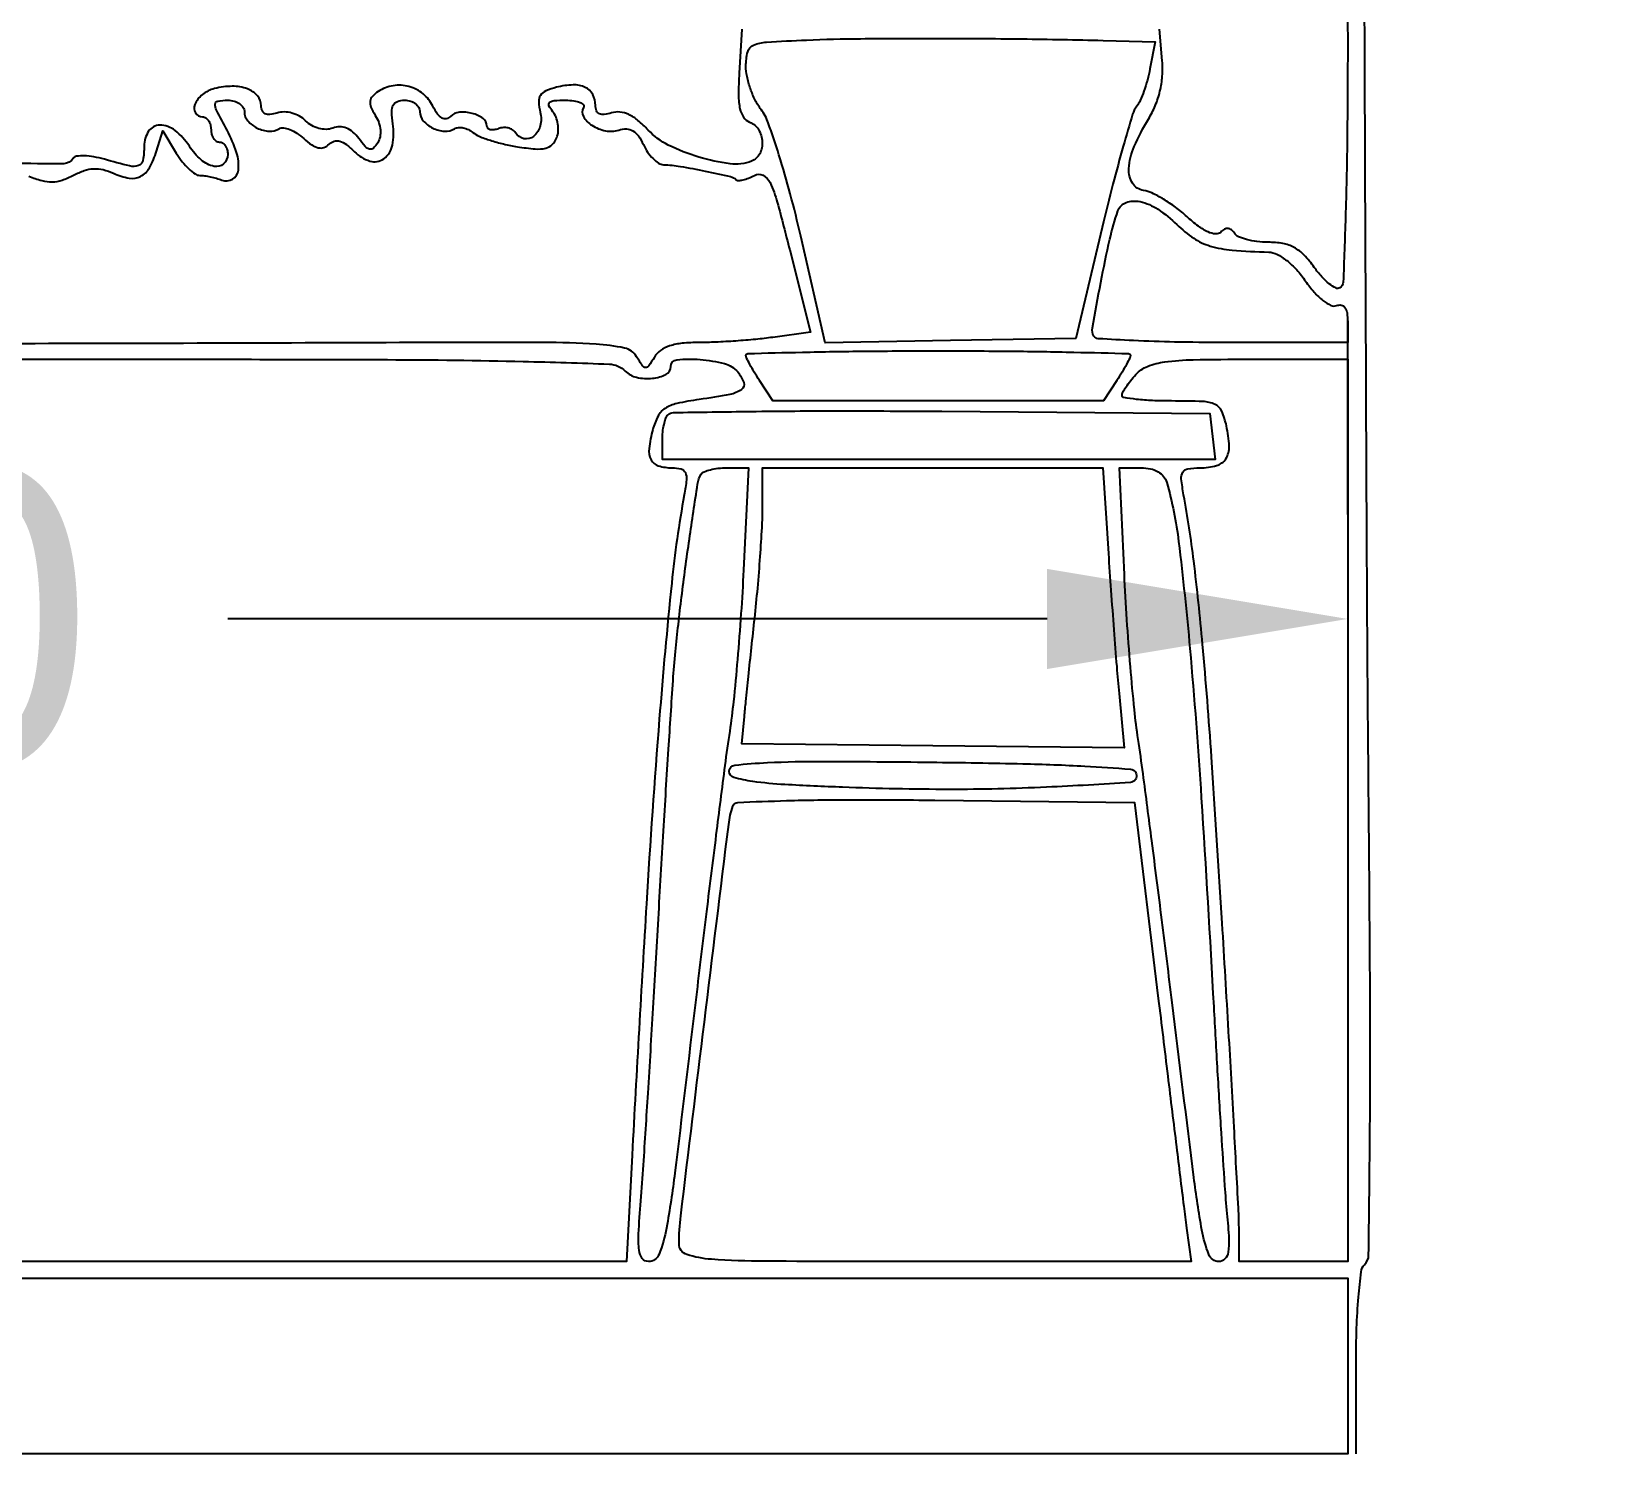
# Model space of a CAD drawing. Header units: inches. Extents: x -279 to 561, y -345 to 342.
# Drawn here: x -207.797 to -206.86, y -306.499 to -305.647 of the extents above; entities that cross this region are included whole.
import ezdxf

# ---------------------------------------------------------------- set-up
doc = ezdxf.new("R2010")
doc.units = ezdxf.units.IN
doc.header["$LTSCALE"] = 0.5
doc.header["$MEASUREMENT"] = 0
doc.layers.add('S-DIM', color=7, linetype='Continuous')
doc.styles.get("Standard").update_dxf_attribs({"font": 'arial.ttf'})
doc.dimstyles.get("Standard").update_dxf_attribs({"dimtxt": 0.18, "dimasz": 0.18, "dimexe": 0.18, "dimexo": 0.0625, "dimgap": 0.09, "dimtad": 0, "dimtih": 1, "dimtoh": 1, "dimzin": 0, "dimdsep": 46, "dimtxsty": 'Standard', "dimcen": 0.09, "dimadec": 0, "dimazin": 0, "dimtfac": 1, "dimtofl": 0, "dimtmove": 0, "dimatfit": 3, "dimfxl": 1, "dimtolj": 1, "dimtzin": 0, "dimarcsym": 0})

# ---------------------------------------------------------------- blocks, each defined once
blk = doc.blocks.new('*D1065')
at = {"layer": 'Defpoints', "color": 0, "ltscale": 0.5, "transparency": 16777216}
for p in [(-209, -305.99925), (-209, -305.99925), (-207.00892, -305.99925)]:
    blk.add_point(p, dxfattribs=at)
at = {"layer": 'S-DIM', "color": 0, "lineweight": -2, "ltscale": 0.5, "transparency": 16777216}
for p, q in [((-209, -305.93675), (-209, -305.81925)), ((-207.00892, -305.93675), (-207.00892, -305.81925)), ((-208.82, -305.99925), (-208.32947, -305.99925)), ((-207.18892, -305.99925), (-207.67945, -305.99925))]:
    blk.add_line(p, q, dxfattribs=at)
at = {"layer": 'S-DIM', "color": 0, "ltscale": 0.5, "transparency": 16777216}
for points in [[(-208.82, -305.96925), (-208.82, -306.02925), (-209, -305.99925)], [(-207.18892, -305.96925), (-207.18892, -306.02925), (-207.00892, -305.99925)]]:
    blk.add_solid(points, dxfattribs=at)
at = {"layer": 'S-DIM', "color": 0, "ltscale": 0.5, "transparency": 16777216, "insert": (-208.00446, -305.99925), "char_height": 0.18, "attachment_point": 5}
blk.add_mtext('\\A1;2.00', dxfattribs=at)
blk = doc.blocks.new('*D1071')
at = {"color": 0, "linetype": 'ByBlock', "lineweight": -2, "transparency": 16777216}
for p, q in [((558.65223, 342.27878), (558.65223, 342.47294)), ((560.65223, 342.27878), (560.65223, 342.47294)), ((558.83223, 342.29294), (559.17223, 342.29294)), ((560.47223, 342.29294), (560.13223, 342.29294))]:
    blk.add_line(p, q, dxfattribs=at)
at = {"color": 0, "linetype": 'ByBlock', "transparency": 16777216}
for points in [[(558.83223, 342.32294), (558.83223, 342.26294), (558.65223, 342.29294)], [(560.47223, 342.32294), (560.47223, 342.26294), (560.65223, 342.29294)]]:
    blk.add_solid(points, dxfattribs=at)
at = {"layer": 'Defpoints', "color": 0, "linetype": 'ByBlock', "transparency": 16777216}
for p in [(560.65223, 342.29294), (558.65223, 342.21628), (560.65223, 342.21628)]:
    blk.add_point(p, dxfattribs=at)
at = {"layer": 'Defpoints', "color": 0, "ltscale": 0.5, "transparency": 16777216}
for p in [(-209.5, -305.36), (-209.5, -305.81), (-209.5, -305.81)]:
    blk.add_point(p, dxfattribs=at)
at = {"layer": 'S-DIM', "color": 0, "lineweight": -2, "ltscale": 0.5, "transparency": 16777216}
for p, q in [((-209.5, -305.18), (-209.5, -305)), ((-209.5625, -305.36), (-209.68, -305.36)), ((-209.5625, -305.81), (-209.68, -305.81)), ((-209.5, -305.99), (-209.5, -306.17))]:
    blk.add_line(p, q, dxfattribs=at)
at = {"layer": 'S-DIM', "color": 0, "ltscale": 0.5, "transparency": 16777216}
for points in [[(-209.53, -305.18), (-209.47, -305.18), (-209.5, -305.36)], [(-209.53, -305.99), (-209.47, -305.99), (-209.5, -305.81)]]:
    blk.add_solid(points, dxfattribs=at)
at = {"color": 0, "linetype": 'ByBlock', "transparency": 16777216, "insert": (559.65223, 342.29294), "char_height": 0.18, "attachment_point": 5}
blk.add_mtext('\\A1;2.0000', dxfattribs=at)
at = {"layer": 'S-DIM', "color": 0, "ltscale": 0.5, "transparency": 16777216, "insert": (-209.5, -305.585), "char_height": 0.18, "attachment_point": 5}
blk.add_mtext('\\A1;0.45', dxfattribs=at)

msp = doc.modelspace()

# ---------------------------------------------------------------- linework, layer by layer
for points in [[(-207.00392, -306.49925), (-207.00392, -306.4452, -0.008663), (-207.00355, -306.42401, -0.012804), (-207.00243, -306.40546, -0.00856), (-207.00086, -306.39024, -0.167874), (-206.99882, -306.38607, 0.195601), (-206.99638, -306.38026, 0.000929), (-206.99565, -306.31408, 0.003409), (-206.99547, -306.22936, 0.00122), (-206.99632, -306.10857, -0.001222), (-206.99747, -305.94524, -0.000171), (-206.99891, -305.60719, -0.000195), (-207.00031, -305.20699, -0.000166), (-207.0015, -304.78429), (-207.0041, -303.73241), (-206.98524, -303.73085, 0.024377), (-206.97546, -303.72956, 0.095239), (-206.96981, -303.72737, 0.139783), (-206.96654, -303.72374, 0.078768), (-206.96478, -303.71803), (-206.96318, -303.70677), (-209.40819, -303.70677)], [(-207.80251, -305.508, 0.000065), (-207.80212, -305.3291, 0.000569), (-207.80193, -305.12867, 0.000351), (-207.80215, -304.89283)], [(-207.00965, -305.55676, -0.003602), (-207.00892, -305.65696, -0.002863), (-207.00924, -305.71285, -0.005162), (-207.01024, -305.75864, -0.001334), (-207.01159, -305.79755, -0.249974), (-207.01354, -305.8009, -0.261163), (-207.01603, -305.801, -0.050994), (-207.01996, -305.79849, -0.042343), (-207.02445, -305.79425, -0.027681), (-207.0289, -305.78868, 0.03641), (-207.03502, -305.78129, 0.076847), (-207.04092, -305.77677, 0.080954), (-207.0477, -305.77439, 0.044166), (-207.05651, -305.77361, -0.029796), (-207.06322, -305.77321, -0.03587), (-207.06942, -305.77201, -0.038743), (-207.07434, -305.77027, -0.151073), (-207.07675, -305.76817, 0.084378), (-207.0785, -305.76618, 0.15221), (-207.08049, -305.76539, 0.143946), (-207.08266, -305.76585, 0.072589), (-207.08493, -305.76754, -0.223707), (-207.088, -305.76865, -0.084193), (-207.09252, -305.76743, -0.054087), (-207.09831, -305.76397, -0.023279), (-207.10524, -305.75821, 0.025101), (-207.11193, -305.75268, 0.024128), (-207.11924, -305.74777, 0.024872), (-207.12609, -305.74409, 0.075603), (-207.13113, -305.74257, -0.220832), (-207.13779, -305.73824, -0.158013), (-207.13998, -305.7295, -0.085784), (-207.13678, -305.71635, -0.034938), (-207.12826, -305.69995, 0.039602), (-207.12412, -305.69181, 0.039629), (-207.12132, -305.68312, 0.03957), (-207.11992, -305.67409, 0.039229), (-207.11996, -305.66492), (-207.12152, -305.646)], [(-207.37174, -305.646), (-207.37326, -305.67232, 0.013872), (-207.37365, -305.68552, 0.05311), (-207.37279, -305.69369, 0.096279), (-207.37064, -305.69874, 0.153742), (-207.367, -305.70164, -0.165978), (-207.36169, -305.70606, -0.12474), (-207.35944, -305.71338, -0.130263), (-207.36099, -305.72065, -0.18619), (-207.36583, -305.72502, -0.123498), (-207.37875, -305.72659, -0.041757), (-207.39743, -305.72264, -0.042072), (-207.41571, -305.71542, -0.090978), (-207.42778, -305.7064, 0.032158), (-207.43386, -305.70063, 0.064553), (-207.43944, -305.69709, 0.083797), (-207.44467, -305.69565, 0.102763), (-207.44971, -305.69617, -0.046511), (-207.45403, -305.69711, -0.140711), (-207.45698, -305.69664, -0.189488), (-207.45871, -305.69482, -0.09629), (-207.45932, -305.69167, 0.122397), (-207.46096, -305.68507, 0.16295), (-207.46541, -305.68083, 0.119658), (-207.47272, -305.67935, 0.051808), (-207.48261, -305.68077, 0.038972), (-207.48906, -305.68294, 0.148859), (-207.49228, -305.68563, 0.160182), (-207.49332, -305.68953, 0.047175), (-207.49237, -305.69574, -0.123458), (-207.49237, -305.7039, -0.160077), (-207.49634, -305.71019, -0.230167), (-207.50212, -305.71159, -0.203426), (-207.50721, -305.70799, 0.114215), (-207.50895, -305.70624, 0.081877), (-207.5115, -305.70516, 0.075783), (-207.51446, -305.70491, 0.074993), (-207.51738, -305.70555, -0.053083), (-207.52006, -305.70626, -0.095904), (-207.52232, -305.70618, -0.144488), (-207.5238, -305.70534, -0.194562), (-207.52438, -305.70392, 0.241888), (-207.52666, -305.69948, 0.091579), (-207.53317, -305.69642, 0.085286), (-207.54077, -305.69577, 0.177134), (-207.54609, -305.69824, -0.142021), (-207.54864, -305.69964, -0.188378), (-207.55124, -305.69925, -0.11118), (-207.5539, -305.69679, -0.035849), (-207.55664, -305.69215, 0.104885), (-207.56257, -305.68466, 0.107868), (-207.57098, -305.68031, 0.107367), (-207.58046, -305.67985, 0.103051), (-207.58943, -305.68335, 0.060192), (-207.5929, -305.68625, 0.159915), (-207.59425, -305.68913, 0.132844), (-207.59374, -305.69262, 0.036469), (-207.59115, -305.69759, -0.054002), (-207.58909, -305.70188, -0.062732), (-207.58813, -305.70631, -0.068789), (-207.58833, -305.71046, -0.092008), (-207.5897, -305.71398, -0.060208), (-207.59226, -305.71719, -0.253984), (-207.59455, -305.71784, -0.158982), (-207.59713, -305.71632, -0.022643), (-207.60102, -305.71147, 0.055827), (-207.60455, -305.70762, 0.083985), (-207.60843, -305.70526, 0.094871), (-207.6125, -305.70447, 0.092575), (-207.61661, -305.70522, -0.0893), (-207.62056, -305.70597, -0.068139), (-207.62494, -305.70542, -0.064884), (-207.62922, -305.70365, -0.066158), (-207.63287, -305.70086, 0.069245), (-207.63657, -305.69806, 0.061036), (-207.64105, -305.69624, 0.062462), (-207.64573, -305.69558, 0.080882), (-207.65002, -305.69621, -0.047989), (-207.65421, -305.69711, -0.136136), (-207.65714, -305.69665, -0.185235), (-207.65887, -305.69489, -0.103483), (-207.6595, -305.69191, 0.180113), (-207.66174, -305.6859, 0.126545), (-207.66773, -305.68174, 0.092225), (-207.67677, -305.68018, 0.058198), (-207.68742, -305.68157, 0.106078), (-207.69464, -305.68513, 0.127033), (-207.69922, -305.69115, 0.243138), (-207.69881, -305.69616, 0.258939), (-207.69453, -305.69854, -0.148195), (-207.69262, -305.69912, -0.098894), (-207.69099, -305.70075, -0.082425), (-207.6899, -305.70318, -0.064853), (-207.68952, -305.70605, 0.064853), (-207.68915, -305.70892, 0.082425), (-207.68805, -305.71135, 0.098894), (-207.68643, -305.71298, 0.148195), (-207.68452, -305.71356, -0.148195), (-207.68261, -305.71413, -0.098894), (-207.68098, -305.71576, -0.082425), (-207.67989, -305.71819, -0.064853), (-207.67951, -305.72106, -0.212146), (-207.682, -305.72666, -0.241813), (-207.68762, -305.72815, -0.127094), (-207.69539, -305.72424, -0.06777), (-207.70249, -305.71606, 0.079472), (-207.71103, -305.70669, 0.169993), (-207.72014, -305.7035, 0.25133), (-207.72686, -305.7071, 0.147526), (-207.72956, -305.71606, -0.041515), (-207.73027, -305.72459, -0.277964), (-207.73292, -305.72769, -0.141131), (-207.73834, -305.72791, -0.009708), (-207.7533, -305.72393, 0.025736), (-207.75967, -305.72245, 0.03663), (-207.76545, -305.72186, 0.040311), (-207.76999, -305.72209, 0.225192), (-207.77198, -305.72337, -0.258437), (-207.77764, -305.72655, -0.006052), (-207.80925, -305.72635, -0.006527)], [(-207.7986, -305.734, 0.031259), (-207.79075, -305.73669, 0.07205), (-207.78457, -305.73746, 0.077374), (-207.7787, -305.73642, 0.040652), (-207.77189, -305.73346, -0.039851), (-207.76545, -305.73065, -0.070861), (-207.75977, -305.72955, -0.073415), (-207.75416, -305.7301, -0.045907), (-207.74791, -305.73228, 0.063477), (-207.73856, -305.73518, 0.163808), (-207.73166, -305.73413, 0.149302), (-207.72639, -305.72901, 0.049952), (-207.72214, -305.71901), (-207.71837, -305.70696), (-207.71029, -305.72026, 0.030158), (-207.70677, -305.72536, 0.036319), (-207.70285, -305.72966, 0.03934), (-207.6991, -305.7327, 0.151731), (-207.69628, -305.73357, -0.035148), (-207.69349, -305.73377, -0.016908), (-207.68995, -305.73439, -0.016672), (-207.68629, -305.73529, -0.022896), (-207.68307, -305.73636, 0.229477), (-207.6766, -305.73581, 0.236302), (-207.67313, -305.73041, 0.105571), (-207.67423, -305.71981, 0.044535), (-207.67988, -305.70656, -0.005048), (-207.6862, -305.69449, -0.123494), (-207.68704, -305.69083, -0.362532), (-207.68546, -305.68901, -0.040007), (-207.67952, -305.68853, -0.067829), (-207.67569, -305.68905, -0.084455), (-207.67245, -305.69058, -0.099694), (-207.67028, -305.69285, -0.142302), (-207.66951, -305.6955, 0.181309), (-207.66748, -305.7009, 0.100885), (-207.66183, -305.70521, 0.097227), (-207.65474, -305.70708, 0.1555), (-207.64872, -305.70557, -0.176677), (-207.64616, -305.70505, -0.058699), (-207.6424, -305.70606, -0.049833), (-207.63815, -305.70827, -0.039009), (-207.63404, -305.71145, 0.033251), (-207.62919, -305.71528, 0.094457), (-207.62526, -305.71701, 0.139337), (-207.6219, -305.71684, 0.114879), (-207.61884, -305.71494, -0.12341), (-207.61578, -305.7131, -0.145749), (-207.61242, -305.71309, -0.094059), (-207.60848, -305.7151, -0.031408), (-207.60361, -305.71939, 0.122176), (-207.59438, -305.72496, 0.237009), (-207.58609, -305.72357, 0.188946), (-207.58093, -305.71544, 0.08465), (-207.58064, -305.70258, -0.027838), (-207.58128, -305.69546, -0.125984), (-207.58039, -305.69142, -0.194811), (-207.57793, -305.68927, -0.08377), (-207.57355, -305.68853, -0.074662), (-207.57006, -305.68906, -0.088577), (-207.5671, -305.69058, -0.100668), (-207.56512, -305.69285, -0.130229), (-207.56441, -305.6955, 0.181246), (-207.5624, -305.70088, 0.099901), (-207.55676, -305.70521, 0.096584), (-207.5497, -305.70711, 0.157214), (-207.54372, -305.70563, -0.120945), (-207.54143, -305.70489, -0.068688), (-207.53851, -305.70508, -0.062144), (-207.53543, -305.70613, -0.060644), (-207.53267, -305.7079, 0.077048), (-207.52895, -305.71012, 0.019227), (-207.52227, -305.71254, 0.019189), (-207.51432, -305.71473, 0.018235), (-207.5061, -305.71636, 0.01703), (-207.49534, -305.71771, 0.079185), (-207.48912, -305.71728, 0.14108), (-207.4852, -305.71511, 0.104917), (-207.48249, -305.71094, 0.07415), (-207.48164, -305.70712, 0.055637), (-207.48182, -305.7028, 0.056087), (-207.48293, -305.69868, 0.079325), (-207.48487, -305.69541, -0.056324), (-207.48717, -305.6919, -0.339959), (-207.48679, -305.68989, -0.166422), (-207.48411, -305.68877, -0.017004), (-207.47715, -305.68853, -0.031667), (-207.4722, -305.68885, -0.066917), (-207.46848, -305.68984, -0.128924), (-207.46657, -305.69129, -0.314167), (-207.46648, -305.69297, 0.27751), (-207.46654, -305.69827, 0.119302), (-207.46144, -305.70356, 0.093074), (-207.45328, -305.70683, 0.126346), (-207.44538, -305.70639, -0.082666), (-207.44076, -305.70573, -0.128939), (-207.43691, -305.70683, -0.106899), (-207.43362, -305.70989, -0.045477), (-207.43062, -305.71515, 0.043079), (-207.42807, -305.71967, 0.047281), (-207.42485, -305.72353, 0.052755), (-207.42149, -305.72623, 0.133707), (-207.41852, -305.72717, -0.031337), (-207.40849, -305.7282, -0.00973), (-207.39358, -305.73098, -0.004903), (-207.37844, -305.73426, -0.141428), (-207.37499, -305.73616, 0.218531), (-207.37364, -305.73667, 0.040794), (-207.37096, -305.73624, 0.03699), (-207.36767, -305.73518, 0.026311), (-207.36416, -305.73353, -0.248863), (-207.359, -305.73352, -0.162499), (-207.35479, -305.73791, -0.04452), (-207.35046, -305.74967, -0.004637), (-207.34303, -305.77817), (-207.33066, -305.8275), (-207.35315, -305.83058, -0.010296), (-207.36333, -305.83176, -0.006298), (-207.37537, -305.83276, -0.006311), (-207.38733, -305.83344, -0.011151), (-207.39721, -305.83366, 0.024058), (-207.40741, -305.83415, 0.054891), (-207.41494, -305.83573, 0.075185), (-207.42036, -305.83845, 0.104067), (-207.42404, -305.84242, -0.016918), (-207.42743, -305.84766, -0.251628), (-207.42931, -305.84862, -0.240909), (-207.4312, -305.84759, -0.015627), (-207.43468, -305.84217, 0.208236), (-207.44196, -305.83697, 0.036716), (-207.45898, -305.83463, 0.015386), (-207.49069, -305.8336, 0.001451), (-207.56855, -305.83369, -0.000588), (-207.82719, -305.83442, -0.00539)], [(-208.04484, -305.84367), (-207.74672, -305.84367, -0.000758), (-207.58389, -305.84392, -0.005025), (-207.50261, -305.84498, -0.004041), (-207.451, -305.84659, -0.188719), (-207.44153, -305.85073, 0.141547), (-207.4347, -305.8545, 0.080051), (-207.42519, -305.8551, 0.093609), (-207.41714, -305.85276, 0.282384), (-207.41428, -305.84809, -0.38657), (-207.41052, -305.84395, -0.043784), (-207.39672, -305.84385, -0.043059), (-207.38202, -305.84631, -0.157844), (-207.37414, -305.8513, -0.091178), (-207.37057, -305.85768, -0.330849), (-207.3719, -305.86184, -0.110059), (-207.37881, -305.86478, -0.010303), (-207.39717, -305.8678, 0.01773), (-207.41065, -305.87022, 0.090602), (-207.41765, -305.87312, 0.130712), (-207.42187, -305.87778, 0.053841), (-207.42497, -305.88579, 0.033976), (-207.4272, -305.89718, 0.149006), (-207.42605, -305.90386, 0.206381), (-207.42168, -305.90752, 0.072754), (-207.41343, -305.90873, -0.063998), (-207.40807, -305.90942, -0.227408), (-207.4055, -305.9116, -0.13321), (-207.40482, -305.91591, -0.01825), (-207.40615, -305.92499, 0.019962), (-207.41369, -305.97772, 0.005833), (-207.42109, -306.05932, 0.004562), (-207.42881, -306.1699, 0.001862), (-207.43737, -306.32034), (-207.44076, -306.38415), (-207.7428, -306.38415), (-208.04484, -306.38415)]]:
    msp.add_lwpolyline(points, format="xyb")
for points in [[(-207.15542, -305.65273), (-207.12427, -305.6535), (-207.12735, -305.66977, -0.019174), (-207.12888, -305.67644, -0.018604), (-207.13094, -305.68305, -0.018884), (-207.13317, -305.68871, -0.062894), (-207.13523, -305.69214, 0.093565), (-207.13769, -305.69688, 0.0036), (-207.14327, -305.71597, 0.006329), (-207.14946, -305.7388, 0.004409), (-207.1559, -305.7647), (-207.17178, -305.83116), (-207.24674, -305.83251), (-207.3217, -305.83385), (-207.3364, -305.76995, 0.008626), (-207.3427, -305.74461, 0.010761), (-207.34945, -305.72131, 0.009142), (-207.35586, -305.7021, 0.077462), (-207.36017, -305.69411, -0.047326), (-207.36365, -305.68851, -0.031404), (-207.36658, -305.68154, -0.03159), (-207.36858, -305.67433, -0.052171), (-207.36924, -305.66806, -0.065049), (-207.36813, -305.65958, -0.230229), (-207.36464, -305.65554, -0.086268), (-207.35687, -305.65369, -0.005275), (-207.33296, -305.65247, -0.00772), (-207.30067, -305.65166, -0.002767), (-207.25465, -305.65147, -0.002733), (-207.20392, -305.65182, -0.003125)], [(-207.11121, -305.76297, 0.045279), (-207.10113, -305.77119, 0.075506), (-207.09125, -305.77586, 0.053109), (-207.07816, -305.77832, 0.01289), (-207.05616, -305.7795, -0.115106), (-207.05127, -305.78079, -0.045667), (-207.04543, -305.78459, -0.040821), (-207.03945, -305.79017, -0.034527), (-207.03409, -305.79694, 0.029509), (-207.02897, -305.80353, 0.045907), (-207.02377, -305.80849, 0.056868), (-207.01907, -305.8114, 0.204726), (-207.01562, -305.81153, -0.139798), (-207.01273, -305.81127, -0.197678), (-207.01059, -305.81267, -0.114976), (-207.0093, -305.81597, -0.035783), (-207.00892, -305.82131), (-207.00892, -305.83366), (-207.08369, -305.83366, -0.004839), (-207.11253, -305.83338, -0.007681), (-207.1372, -305.83253, -0.002743), (-207.15824, -305.83136, -0.243702), (-207.16085, -305.82979, -0.184529), (-207.16178, -305.82491, -0.003145), (-207.15675, -305.79763, -0.008435), (-207.15133, -305.77166, -0.027777), (-207.14652, -305.75484, -0.224799), (-207.14157, -305.74979, -0.145743), (-207.13325, -305.74927, -0.089377), (-207.12249, -305.75387, -0.047845)], [(-207.13904, -305.84134, -0.114403), (-207.13941, -305.84298, -0.009554), (-207.14141, -305.84686, -0.012338), (-207.14402, -305.85144, -0.009212), (-207.14712, -305.85636), (-207.1552, -305.86869), (-207.25414, -305.86869), (-207.35307, -305.86869), (-207.36116, -305.85636, -0.009212), (-207.36425, -305.85144, -0.012338), (-207.36687, -305.84686, -0.009554), (-207.36886, -305.84298, -0.114403), (-207.36924, -305.84134, -0.406795), (-207.36817, -305.84025, -0.000532), (-207.33543, -305.83945, -0.003636), (-207.29827, -305.83886, -0.00218), (-207.25414, -305.83867, -0.00218), (-207.21, -305.83886, -0.003636), (-207.17285, -305.83945, -0.000532), (-207.1401, -305.84025, -0.406795)], [(-207.00892, -306.11391), (-207.00892, -306.38415), (-207.04145, -306.38415), (-207.07398, -306.38415), (-207.07399, -306.36538, 0.012986), (-207.07434, -306.35222, 0.000503), (-207.07695, -306.30362, 0.000897), (-207.0802, -306.2461, 0.000632), (-207.08405, -306.18147, 0.001799), (-207.09047, -306.08204, 0.005436), (-207.09581, -306.01437, 0.007863), (-207.10108, -305.96458, 0.015203), (-207.10713, -305.92499, -0.018029), (-207.10854, -305.91536, -0.164266), (-207.10765, -305.91128, -0.224632), (-207.10461, -305.90926, -0.036408), (-207.09735, -305.90873, 0.067626), (-207.08742, -305.90738, 0.186772), (-207.08186, -305.90324, 0.153636), (-207.07989, -305.89578, 0.042164), (-207.08151, -305.88358, 0.048522), (-207.08437, -305.87475, 0.186007), (-207.08835, -305.87071, 0.097905), (-207.09558, -305.86902, 0.008665), (-207.11441, -305.86869, -0.01064), (-207.12577, -305.86845, -0.017586), (-207.13534, -305.86771, -0.011762), (-207.1429, -305.86667, -0.368107), (-207.14404, -305.86533, -0.127166), (-207.14357, -305.8635, -0.019706), (-207.14161, -305.86027, -0.02089), (-207.13893, -305.85657, -0.016815), (-207.13576, -305.85282, -0.115368), (-207.12876, -305.84798, -0.060361), (-207.11845, -305.84529, -0.028985), (-207.10143, -305.84398, -0.004683), (-207.0682, -305.84367), (-207.00892, -305.84367)], [(-207.08991, -305.88996), (-207.08833, -305.90372), (-207.2538, -305.90372), (-207.41928, -305.90372), (-207.41928, -305.89205, -0.026531), (-207.41903, -305.88733, -0.028987), (-207.41828, -305.8828, -0.030192), (-207.41719, -305.87904, -0.111117), (-207.41588, -305.87697, -0.194996), (-207.41263, -305.87559, -0.00059), (-207.36633, -305.87495, -0.003234), (-207.31376, -305.87462, -0.002002), (-207.25198, -305.87488), (-207.09149, -305.8762)], [(-207.37067, -305.97003, -0.005091), (-207.37219, -305.99607, -0.004284), (-207.37432, -306.02362, -0.004323), (-207.37669, -306.04874, -0.011925), (-207.37894, -306.06637, 0.005434), (-207.38186, -306.08711, 0.000826), (-207.38716, -306.1286, 0.000925), (-207.39325, -306.17759, 0.000801), (-207.39947, -306.22901, -0.00082), (-207.41181, -306.33111, -0.01438), (-207.41682, -306.3641, -0.047349), (-207.42123, -306.37977, -0.309904), (-207.42762, -306.38415, -0.241803), (-207.43126, -306.38228, -0.12501), (-207.43318, -306.37737, -0.045088), (-207.43352, -306.3676, -0.006661), (-207.43215, -306.34787, 0.004444), (-207.43056, -306.32637, 0.00067), (-207.42783, -306.28329, 0.000752), (-207.42474, -306.2324, 0.00065), (-207.42165, -306.17897, -0.000812), (-207.41858, -306.12617, -0.001017), (-207.41555, -306.07722, -0.000815), (-207.41286, -306.03615, -0.007971), (-207.41142, -306.01883, -0.006232), (-207.40777, -305.98616, -0.005137), (-207.40308, -305.95141, -0.001943), (-207.39817, -305.91854, -0.099165), (-207.39596, -305.91248, -0.161383), (-207.39425, -305.91103, -0.03555), (-207.39053, -305.90983, -0.03349), (-207.38583, -305.909, -0.026803), (-207.38069, -305.90873), (-207.36772, -305.90873)], [(-207.1522, -305.96002, 0.001471), (-207.1507, -305.98205, 0.00117), (-207.14895, -306.00581, 0.001182), (-207.14723, -306.02782, 0.002973), (-207.14584, -306.04385), (-207.14283, -306.07638), (-207.25724, -306.07518), (-207.37165, -306.07398), (-207.37014, -306.05766, -0.002564), (-207.36927, -306.04871, -0.000592), (-207.36771, -306.03364, -0.000611), (-207.36587, -306.01629, -0.000597), (-207.36398, -305.99881, 0.00516), (-207.36219, -305.98078, 0.004434), (-207.36067, -305.96178, 0.004468), (-207.3596, -305.94451, 0.012813), (-207.35927, -305.9325), (-207.35923, -305.90873), (-207.25739, -305.90873), (-207.15555, -305.90873)], [(-207.11722, -305.91749, -0.03864), (-207.11013, -305.95294, -0.007757), (-207.1034, -306.01703, -0.00633), (-207.09656, -306.10636, -0.002386), (-207.08916, -306.23151, 0.00113), (-207.08698, -306.27003, 0.001264), (-207.0847, -306.30712, 0.001162), (-207.08261, -306.33871, 0.006725), (-207.08124, -306.35537, -0.009182), (-207.08006, -306.37066, -0.055835), (-207.08048, -306.37857, -0.146201), (-207.08244, -306.38258, -0.209399), (-207.08601, -306.38415, -0.309364), (-207.09206, -306.38001, -0.04807), (-207.09621, -306.36529, -0.013475), (-207.10103, -306.33376, -0.00066), (-207.11401, -306.22901, 0.000755), (-207.12016, -306.1795, 0.000861), (-207.1262, -306.13213, 0.000778), (-207.13146, -306.09193, 0.004854), (-207.13438, -306.07137, -0.01256), (-207.13663, -306.05359, -0.004374), (-207.139, -306.02789, -0.004341), (-207.14112, -305.99953, -0.005048), (-207.14263, -305.97253), (-207.14555, -305.90873), (-207.13262, -305.90873, -0.052817), (-207.12708, -305.90932, -0.076671), (-207.12248, -305.91107, -0.089396), (-207.11914, -305.91386, -0.105982)], [(-207.13552, -306.09192, -0.490749), (-207.13905, -306.09718, -0.005232), (-207.18922, -306.10004, -0.011977), (-207.2475, -306.10134, -0.009135), (-207.31131, -306.10007, -0.00418), (-207.34589, -306.09846, -0.020944), (-207.36518, -306.09659, -0.033832), (-207.3765, -306.09422, -0.336085), (-207.37925, -306.09059, -0.382344), (-207.37585, -306.0868, -0.016051), (-207.35627, -306.08527, -0.012319), (-207.32341, -306.08457, -0.001907), (-207.2583, -306.08505, -0.002757), (-207.20345, -306.08596, -0.008463), (-207.16631, -306.08741, -0.004539), (-207.13904, -306.08918, -0.302601)], [(-207.1223, -306.2266, 0.000201), (-207.11666, -306.27302, 0.000264), (-207.11146, -306.31539, 0.000192), (-207.10708, -306.35091, 0.002519), (-207.10538, -306.36406), (-207.10269, -306.38415), (-207.25598, -306.38415, -0.000872), (-207.35789, -306.38397, -0.016364), (-207.3899, -306.38281, -0.062388), (-207.40468, -306.37992, -0.323813), (-207.40927, -306.37357, -0.030191), (-207.40826, -306.35676, -0.000319), (-207.39411, -306.24075, -0.00021), (-207.37955, -306.12239, -0.046877), (-207.37713, -306.11141, -0.314574), (-207.37412, -306.10911, -0.002973), (-207.34489, -306.10807, -0.007401), (-207.30737, -306.10752, -0.002967), (-207.25603, -306.10782), (-207.13653, -306.10924)]]:
    msp.add_lwpolyline(points, format="xyb", close=True)
msp.add_lwpolyline([(-207.00892, -306.44671), (-207.00892, -306.49925), (-209.40605, -306.49925), (-211.80317, -306.49925), (-211.80317, -306.44671), (-211.80317, -306.39416), (-209.40605, -306.39416), (-207.00892, -306.39416)], close=True)

# ---------------------------------------------------------------- dimensions: what is measured, and where the dimension line sits
at = {"layer": 'S-DIM', "ltscale": 0.5}
dim = msp.add_linear_dim(base=(-209.5, -305.81), p1=(-209.5, -305.36), p2=(-209.5, -305.81), angle=90, dimstyle='Standard', dxfattribs=at)
dim.commit()
dim.dimension.update_dxf_attribs({"geometry": '*D1071', "text_midpoint": (-209.5, -305.585)})
dim = msp.add_linear_dim(base=(-209, -305.99925), p1=(-207.00892, -305.99925), p2=(-209, -305.99925), text='2.00', dimstyle='Standard', dxfattribs=at)
dim.commit()
dim.dimension.update_dxf_attribs({"geometry": '*D1065', "text_midpoint": (-208.00446, -305.99925)})

doc.saveas('drawing.dxf')
